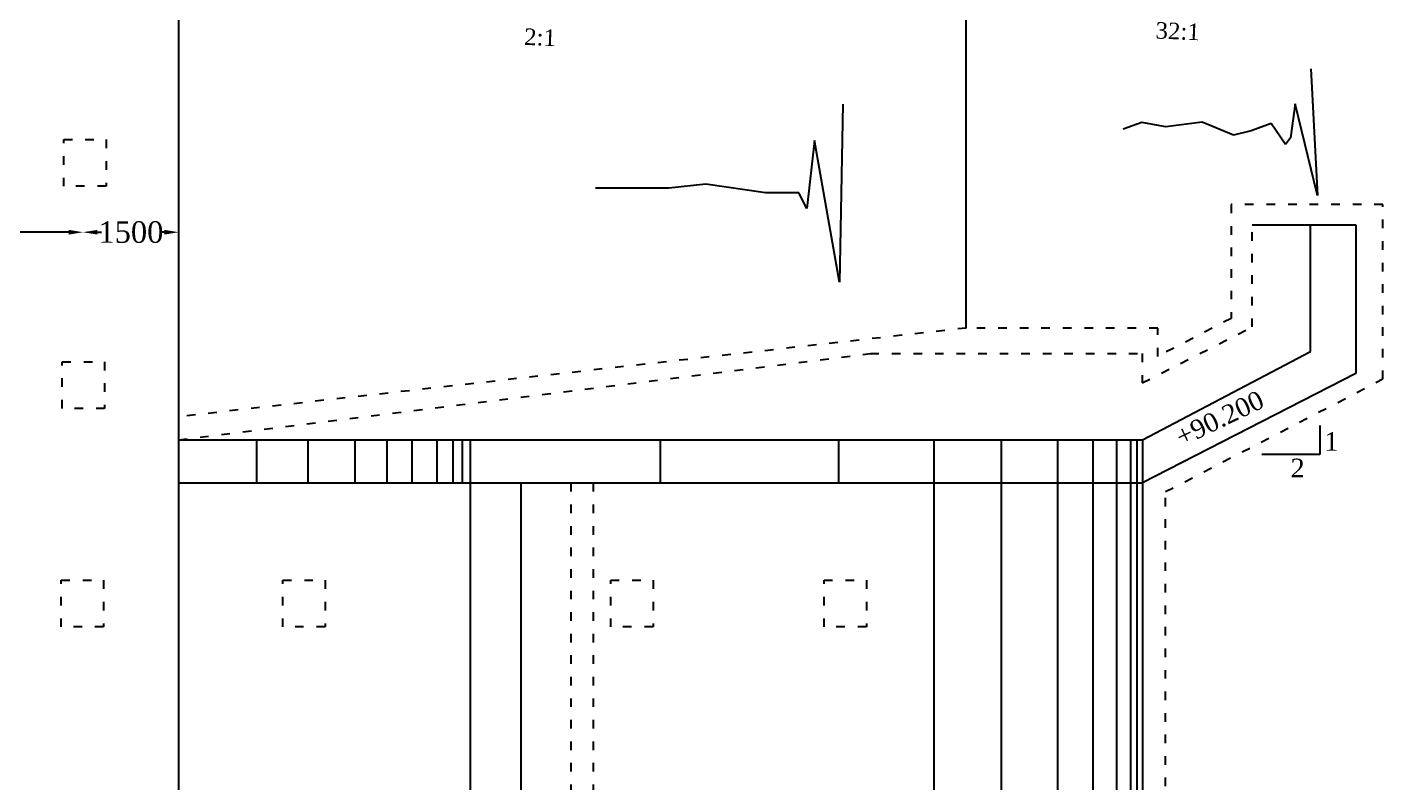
# Model space of a CAD drawing. Header units: millimetres. Extents: x -11858 to -3166, y -2910 to 2562.
# Drawn here: x -9889 to -8002, y -379 to 674 of the extents above; entities that cross this region are included whole.
import ezdxf

# ---------------------------------------------------------------- set-up
doc = ezdxf.new("R2010")
doc.units = ezdxf.units.MM
doc.header["$MEASUREMENT"] = 0
doc.linetypes.add('ACAD_ISO03W100', pattern=[30, 12, -18])
for name, color, linetype in [('DIM', 5, 'Continuous'), ('DOT LINE', 3, 'ACAD_ISO03W100'), ('DWG. LINE', 1, 'Continuous'), ('HATCH', 2, 'Continuous'), ('TEXT', 7, 'Continuous')]:
    doc.layers.add(name, color=color, linetype=linetype)
doc.styles.get("Standard").update_dxf_attribs({"font": 'TIMES.TTF', "height": 30})

msp = doc.modelspace()

# ---------------------------------------------------------------- linework, layer by layer
at = {"layer": 'DIM', "color": 5}
for p, q in [((-9831, 388.5), (-9921.3, 388.5)), ((-9791, 388.5), (-9785.5, 388.5)), ((-9698, 388.5), (-9703.5, 388.5))]:
    msp.add_line(p, q, dxfattribs=at)
for points in [[(-9831, 391.8), (-9831, 385.2), (-9811, 388.5)], [(-9791, 391.8), (-9791, 385.2), (-9811, 388.5)], [(-9698, 391.8), (-9698, 385.2), (-9678, 388.5)]]:
    msp.add_solid(points, dxfattribs=at)
at = {"layer": 'DOT LINE'}
for p, q in [((-9838, 517.5), (-9779, 517.5)), ((-9838, 452.5), (-9838, 517.5)), ((-9779, 517.5), (-9779, 452.5)), ((-9779, 452.5), (-9838, 452.5)), ((-8001.5, 427), (-8212.5, 427)), ((-8212.5, 427), (-8212.5, 268.5)), ((-8001.5, 184), (-8001.5, 427)), ((-8183.5, 256.5), (-8183.5, 399)), ((-8212.5, 268.5), (-8315, 215.5)), ((-8581.5, 255), (-9678, 131.5)), ((-8315, 255), (-8581.5, 255)), ((-8336.5, 178.5), (-8183.5, 256.5)), ((-8315, 215.5), (-8315, 255)), ((-9840, 208), (-9781, 208)), ((-9840, 143), (-9840, 208)), ((-9781, 208), (-9781, 143)), ((-9678, 99), (-8715, 219.5)), ((-8715, 219.5), (-8336.5, 219.5)), ((-8336.5, 219.5), (-8336.5, 178.5)), ((-8304, 27), (-8001.5, 184)), ((-9781, 143), (-9840, 143)), ((-9132, 39), (-9132, -893.5)), ((-9101, 39), (-9101, -1798.5)), ((-8304, -893.5), (-8304, 27)), ((-9841.5, -96.5), (-9782.5, -96.5)), ((-9841.5, -161.5), (-9841.5, -96.5)), ((-9782.5, -96.5), (-9782.5, -161.5)), ((-9533, -96.5), (-9474, -96.5)), ((-9533, -161.5), (-9533, -96.5)), ((-9474, -96.5), (-9474, -161.5)), ((-9076.5, -96.5), (-9017.5, -96.5)), ((-9076.5, -161.5), (-9076.5, -96.5)), ((-9017.5, -96.5), (-9017.5, -161.5)), ((-8779.5, -96.5), (-8720.5, -96.5)), ((-8779.5, -161.5), (-8779.5, -96.5)), ((-8720.5, -96.5), (-8720.5, -161.5)), ((-9782.5, -161.5), (-9841.5, -161.5)), ((-9474, -161.5), (-9533, -161.5)), ((-9017.5, -161.5), (-9076.5, -161.5)), ((-8720.5, -161.5), (-8779.5, -161.5))]:
    msp.add_line(p, q, dxfattribs=at)
at = {"layer": 'DWG. LINE'}
for p, q in [((-9678, 981.5), (-9678, -893.5)), ((-8581.5, 255), (-8581.5, 980)), ((-8183.5, 399), (-8039, 399)), ((-8102.5, 222.5), (-8102.5, 399)), ((-8039, 399), (-8039, 191.5)), ((-8336, 99), (-8102.5, 222.5)), ((-8039, 191.5), (-8337, 39)), ((-8089.5, 119), (-8089.5, 79)), ((-9678, 99), (-8336, 99)), ((-9569.5, 99), (-9569.5, 39)), ((-9498, 99), (-9498, 39)), ((-9432.5, 99), (-9432.5, 39)), ((-9388, 99), (-9388, 39)), ((-9353.5, 99), (-9353.5, 39)), ((-9318.5, 99), (-9318.5, 39)), ((-9296.5, 99), (-9296.5, 39)), ((-9283.5, 99), (-9283.5, 39)), ((-9272, 99), (-9272, -1798.5)), ((-9007.5, 99), (-9007.5, 39)), ((-8759.5, 99), (-8759.5, 39)), ((-8626.5, 99), (-8626.5, -1798.5)), ((-8533, 99), (-8533, -893.5)), ((-8454.5, 99), (-8454.5, -893.5)), ((-8405.5, 99), (-8405.5, -893.5)), ((-8372.5, 99), (-8372.5, -893.5)), ((-8353, 99), (-8353, -893.5)), ((-8344, 99), (-8344, -893.5)), ((-8336, 99), (-8336, -1798.5)), ((-8089.5, 79), (-8170, 79)), ((-8337, 39), (-9678, 39)), ((-9201, -893.5), (-9201, 39))]:
    msp.add_line(p, q, dxfattribs=at)
at = {"layer": 'HATCH'}
for p, q in [((-8102, 616), (-8092.5, 439.5)), ((-8753.5, 567), (-8758, 319)), ((-8123.5, 567.5), (-8130, 520)), ((-8092.5, 439.5), (-8123.5, 567.5)), ((-8337, 541.5), (-8363, 532)), ((-8303.5, 535.5), (-8337, 541.5)), ((-8253, 542), (-8303.5, 535.5)), ((-8209.5, 523.5), (-8253, 542)), ((-8185, 530), (-8209.5, 523.5)), ((-8157, 540), (-8185, 530)), ((-8137, 510.5), (-8157, 540)), ((-8793, 516.5), (-8803.5, 421.5)), ((-8758, 319), (-8793, 516.5)), ((-8130, 520), (-8137, 510.5)), ((-8944, 455.5), (-8995.5, 450)), ((-8861, 443.5), (-8944, 455.5)), ((-8995.5, 450), (-9097.5, 450)), ((-8832.5, 443.5), (-8861, 443.5)), ((-8814.5, 443.5), (-8832.5, 443.5)), ((-8803.5, 421.5), (-8814.5, 443.5))]:
    msp.add_line(p, q, dxfattribs=at)

# ---------------------------------------------------------------- texts
at = {"layer": 'DIM', "color": 4, "insert": (-9744.5, 388.5), "char_height": 30, "attachment_point": 5}
msp.add_mtext('\\A1;1500', dxfattribs=at)
at = {"layer": 'TEXT'}
for s, height, rotation, p in [('32:1', 23, 357.6462, (-8318.5, 658.5)), ('2:1', 23, 357.6462, (-9197.5, 649.6)), ('+90.200', 26, 25.56, (-8281.8, 89.5))]:
    msp.add_text(s, height=height, rotation=rotation, dxfattribs=at).set_placement(p)
for s, p in [('1', (-8083, 84)), ('2', (-8130, 47))]:
    msp.add_text(s, height=26, dxfattribs=at).set_placement(p)

doc.saveas('drawing.dxf')
